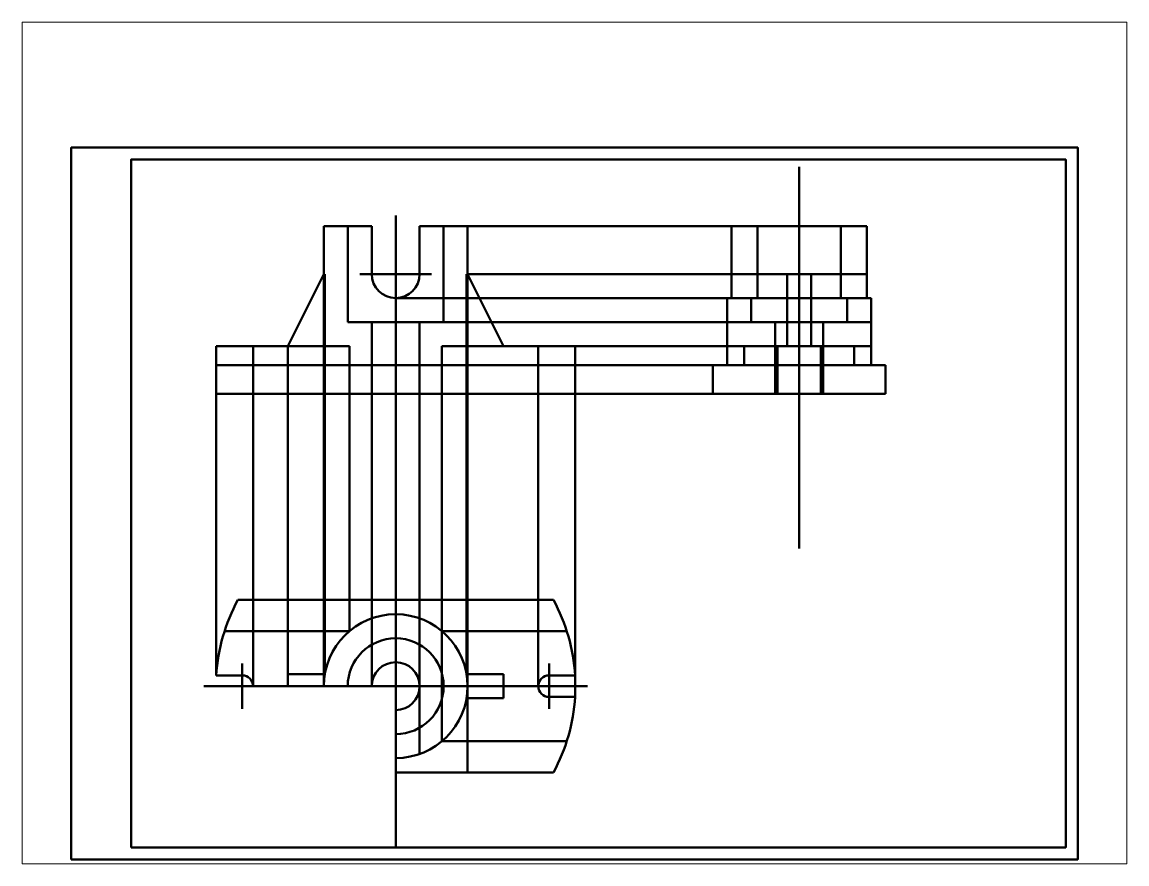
# Paper-space layout '布局1' of a CAD drawing. Header units: millimetres. Extents: x 1.05 to 9.45, y 0.8 to 7.2.
# The model-space entities are those that its viewports show. They can reach past a viewport. Long polylines and large blocks are cut down to what shows.
import ezdxf

# ---------------------------------------------------------------- set-up
doc = ezdxf.new("R2010")
doc.units = ezdxf.units.MM
doc.header["$MEASUREMENT"] = 0
doc.linetypes.add('CENTER', pattern=[2, 1.25, -0.25, 0.25, -0.25])
doc.linetypes.add('DASHED', pattern=[0.75, 0.5, -0.25])
for name, color, linetype, lineweight in [('点画线', 10, 'CENTER', 50), ('粗实线', 7, 'Continuous', 50), ('细实线', 80, 'Continuous', 50), ('虚线', 170, 'DASHED', 50)]:
    doc.layers.add(name, color=color, linetype=linetype, lineweight=lineweight)

msp = doc.modelspace()

# ---------------------------------------------------------------- linework, layer by layer
at = {"layer": '点画线'}
for p, q in [((303.74, 129.68), (303.74, 288.97)), ((135.39, 189.19), (135.39, 268.61)), ((135.39, 244.19), (120.39, 244.19)), ((135.39, 244.19), (150.39, 244.19)), ((135.39, 189.19), (135.39, 5)), ((71.39, 81.77), (71.39, 62.77)), ((199.39, 81.77), (199.39, 62.77)), ((215.39, 72.27), (55.39, 72.27))]:
    msp.add_line(p, q, dxfattribs=at)
at = {"layer": '粗实线'}
for p, q in [((105.39, 244.19), (105.39, 264.19)), ((105.39, 264.19), (125.39, 264.19)), ((115.39, 224.19), (115.39, 264.19)), ((125.39, 244.19), (125.39, 264.19)), ((165.39, 264.19), (145.39, 264.19)), ((145.39, 244.19), (145.39, 264.19)), ((165.39, 214.19), (165.39, 264.19)), ((275.46, 234.19), (275.46, 264.19)), ((275.46, 264.19), (303.74, 264.19)), ((332.03, 264.19), (303.74, 264.19)), ((332.03, 234.19), (332.03, 264.19)), ((90.39, 214.19), (105.39, 244.19)), ((165.39, 244.19), (164.97, 244.19)), ((180.39, 214.19), (165.39, 244.19)), ((298.74, 214.19), (298.74, 244.19)), ((298.74, 244.19), (303.74, 244.19)), ((308.74, 244.19), (303.74, 244.19)), ((308.74, 214.19), (308.74, 244.19)), ((273.74, 234.19), (273.74, 206.19)), ((275.46, 234.19), (273.74, 234.19)), ((332.03, 234.19), (333.74, 234.19)), ((333.74, 234.19), (333.74, 206.19)), ((135.39, 224.19), (115.39, 224.19)), ((125.39, 194.19), (125.39, 224.19)), ((60.52, 214.19), (90.39, 214.19)), ((60.52, 214.19), (60.52, 194.19)), ((75.89, 194.19), (75.89, 214.19)), ((154.65, 214.19), (210.25, 214.19)), ((210.25, 214.19), (210.25, 194.19)), ((280.74, 206.19), (280.74, 214.19)), ((280.74, 214.19), (303.74, 214.19)), ((294.74, 214.19), (294.74, 194.19)), ((326.74, 214.19), (303.74, 214.19)), ((312.74, 214.19), (312.74, 194.19)), ((326.74, 206.19), (326.74, 214.19)), ((135.39, 206.19), (210.25, 206.19)), ((267.74, 194.19), (267.74, 206.19)), ((267.74, 206.19), (280.74, 206.19)), ((339.74, 206.19), (326.74, 206.19)), ((339.74, 194.19), (339.74, 206.19)), ((60.52, 194.19), (210.25, 194.19)), ((267.74, 194.19), (339.74, 194.19)), ((201.18, 108.27), (69.59, 108.27)), ((69.59, 108.27), (201.18, 108.27)), ((125.39, 100.55), (125.39, 89.59)), ((145.39, 100.55), (145.39, 89.59)), ((116.13, 95.27), (64, 95.27)), ((154.65, 95.27), (206.78, 95.27)), ((71.39, 76.77), (60.52, 76.77)), ((90.39, 72.27), (90.39, 77.27)), ((90.39, 77.27), (105.81, 77.27)), ((180.39, 77.27), (164.97, 77.27)), ((180.39, 72.27), (180.39, 77.27)), ((199.39, 76.77), (210.25, 76.77)), ((75.89, 72.27), (125.39, 72.27)), ((180.39, 72.27), (180.39, 67.27)), ((180.39, 67.27), (164.97, 67.27)), ((199.39, 67.77), (210.25, 67.77)), ((135.39, 62.27), (135.39, 36.27)), ((145.39, 43.99), (145.39, 54.95)), ((154.65, 49.27), (206.78, 49.27)), ((201.18, 36.27), (135.39, 36.27)), ((135.39, 36.27), (201.18, 36.27))]:
    msp.add_line(p, q, dxfattribs=at)
msp.add_lwpolyline([(25, 5), (415, 5), (415, 292), (25, 292)], close=True, dxfattribs=at)
for centre, radius, start, end in [((135.39, 244.19), 10, 180, 270), ((135.39, 244.19), 10, 270, 0), ((135.39, 72.27), 75, 151.3146, 176.5602), ((135.39, 72.27), 75, 151.3146, 176.5602), ((135.39, 72.27), 75, 3.4398, 28.6854), ((135.39, 72.27), 30, 270, 180), ((135.39, 72.27), 20, 270, 180), ((135.39, 72.27), 10, 270, 180), ((71.39, 72.27), 4.5, 0, 90), ((199.39, 72.27), 4.5, 90, 270), ((135.39, 72.27), 75, 331.3146, 356.5602)]:
    msp.add_arc(centre, radius, start, end, dxfattribs=at)
at = {"layer": '细实线'}
for p, q in [((165.39, 264.19), (332.03, 264.19)), ((105.39, 244.19), (105.39, 72.27)), ((105.81, 77.27), (105.81, 244.19)), ((164.97, 77.27), (164.97, 244.19)), ((165.39, 244.19), (332.03, 244.19)), ((135.39, 234.19), (333.74, 234.19)), ((155.39, 224.19), (333.74, 224.19)), ((60.52, 76.77), (60.52, 214.19)), ((90.39, 214.19), (90.39, 77.27)), ((116.13, 95.27), (116.13, 214.19)), ((154.65, 49.27), (154.65, 214.19)), ((165.39, 214.19), (165.39, 36.27)), ((210.25, 67.77), (210.25, 214.19)), ((210.25, 214.19), (333.74, 214.19)), ((210.25, 206.19), (339.74, 206.19)), ((75.89, 72.27), (75.89, 194.19)), ((125.39, 194.19), (125.39, 72.27)), ((145.39, 194.19), (145.39, 43.99)), ((194.89, 72.27), (194.89, 194.19)), ((210.25, 194.19), (339.74, 194.19)), ((135.39, 72.27), (135.39, 108.27))]:
    msp.add_line(p, q, dxfattribs=at)
msp.add_lwpolyline([(0, 0), (420, 0), (420, 297), (0, 297)], close=True, dxfattribs=at)
at = {"layer": '虚线'}
for p, q in [((155.39, 224.19), (155.39, 264.19)), ((286.42, 234.03), (286.42, 264.19)), ((321.06, 234.03), (321.06, 264.19)), ((105.39, 244.19), (105.81, 244.19)), ((275.46, 234.19), (303.74, 234.19)), ((283.74, 224.19), (283.74, 234.19)), ((332.03, 234.19), (303.74, 234.19)), ((323.74, 224.19), (323.74, 234.19)), ((135.39, 224.19), (155.39, 224.19)), ((145.39, 194.19), (145.39, 224.19)), ((293.74, 224.19), (283.74, 224.19)), ((293.74, 224.19), (293.74, 194.19)), ((313.74, 224.19), (323.74, 224.19)), ((313.74, 224.19), (313.74, 194.19)), ((90.39, 214.19), (116.13, 214.19)), ((194.89, 194.19), (194.89, 214.19)), ((135.39, 206.19), (60.52, 206.19))]:
    msp.add_line(p, q, dxfattribs=at)

psp = doc.layouts.new('布局1')

# ---------------------------------------------------------------- viewports
at = {"layer": '粗实线'}
psp.add_viewport(center=(5.25, 4), size=(8.4, 6.4), view_center_point=(210, 173.7282), view_height=351.212738, dxfattribs=at)

doc.saveas('drawing.dxf')
